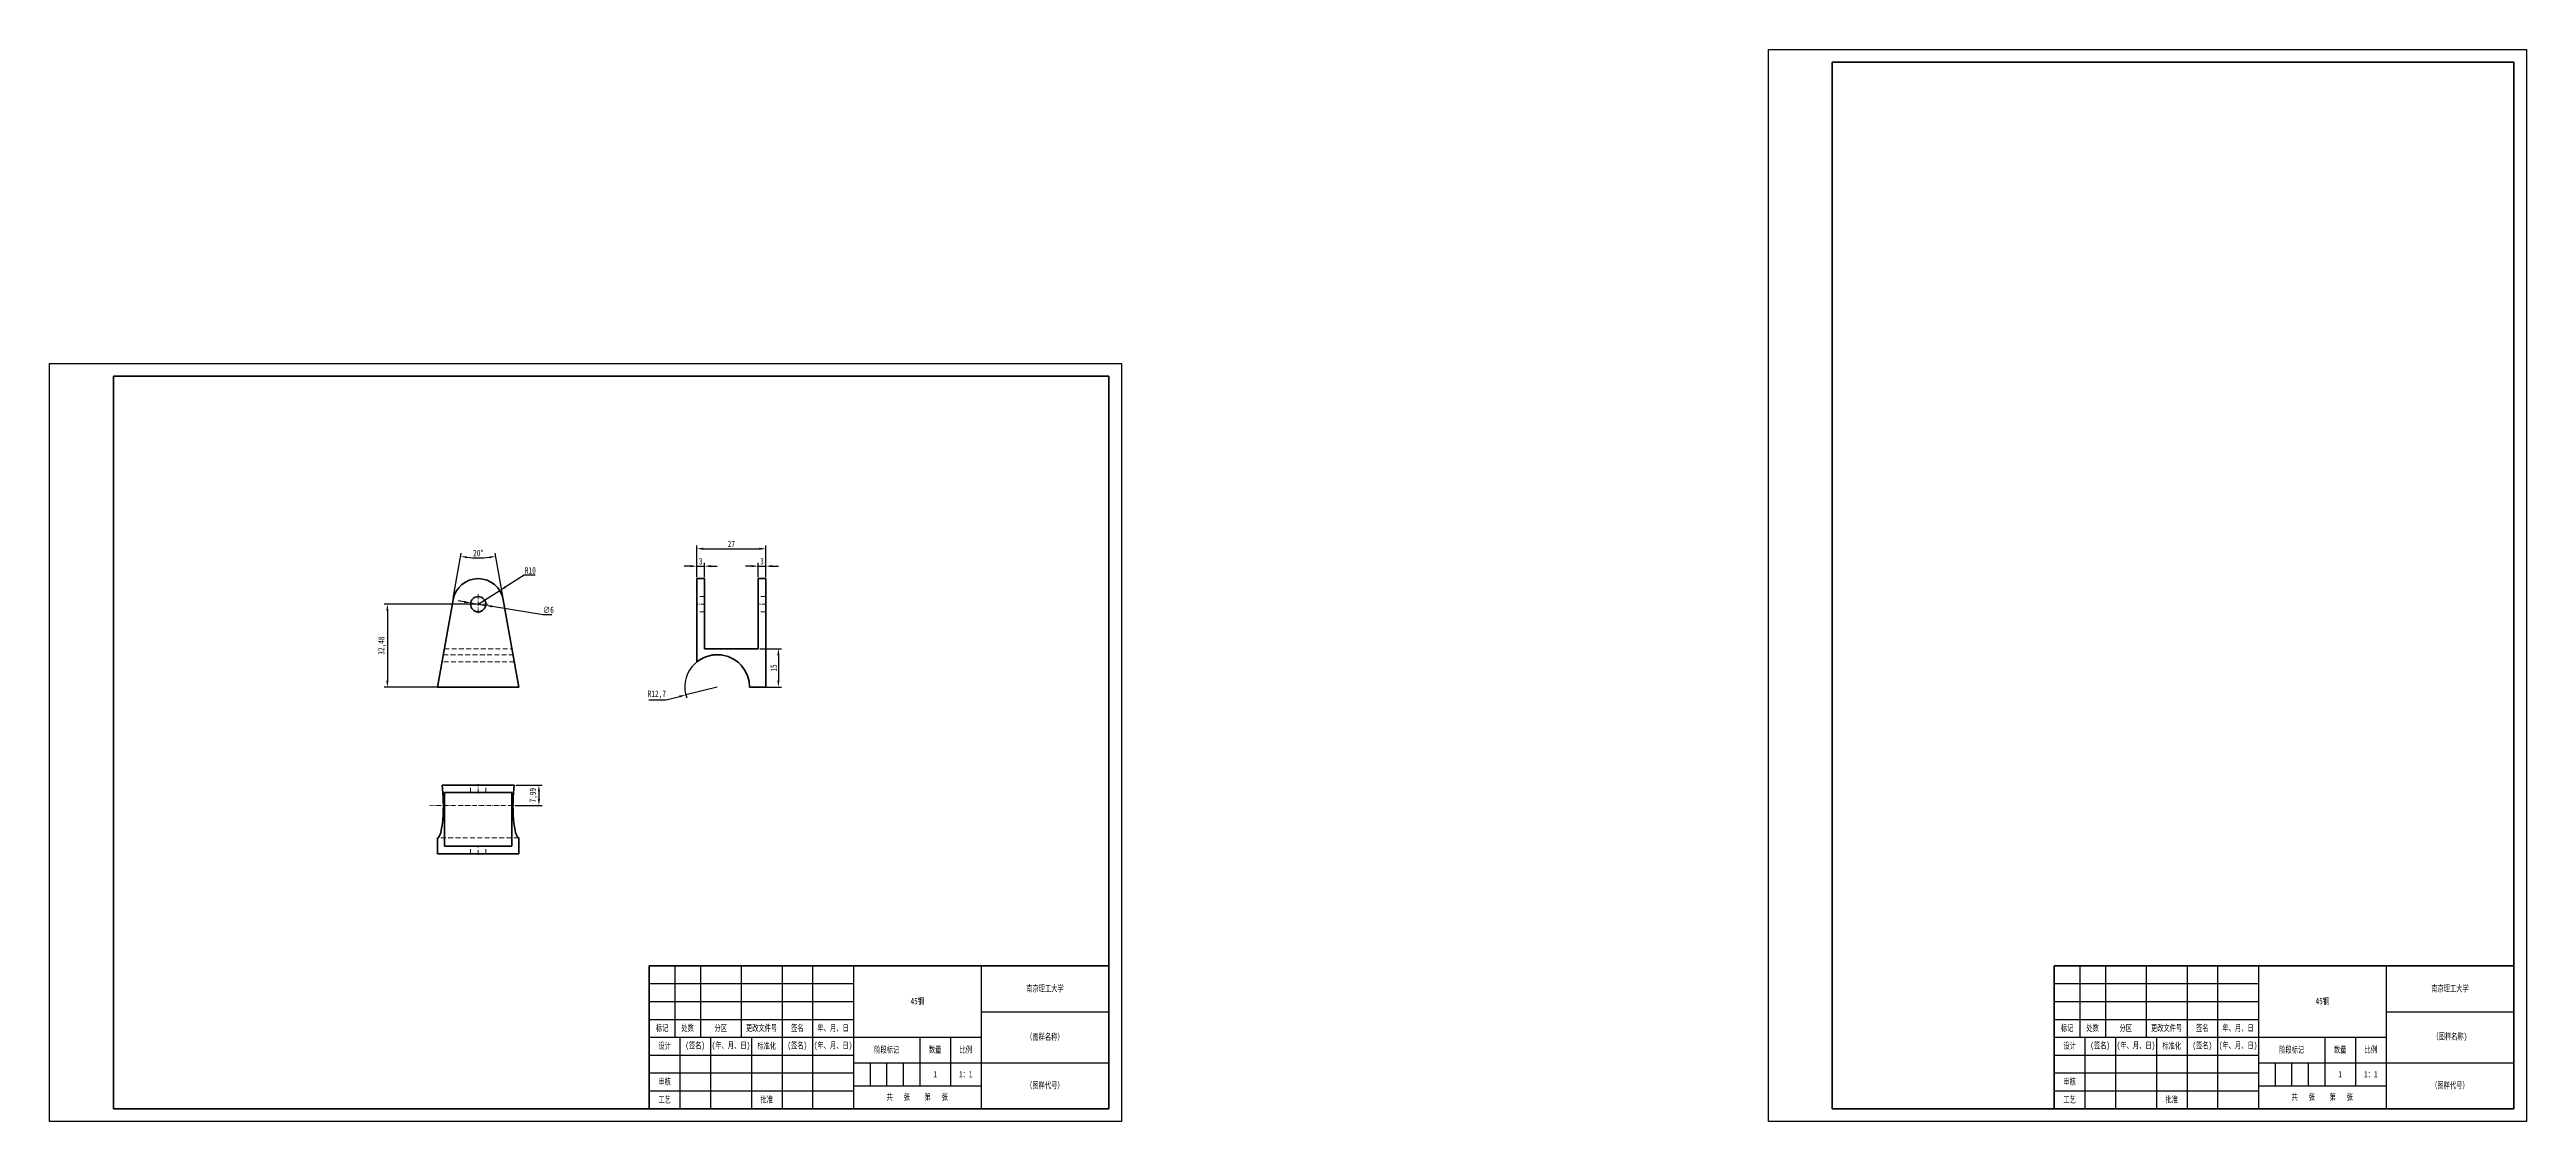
# Model space of a CAD drawing. Header units: millimetres. Extents: x 1050 to 2021, y 766 to 1186.
import ezdxf

# ---------------------------------------------------------------- set-up
doc = ezdxf.new("R2010")
doc.units = ezdxf.units.MM
doc.header["$LTSCALE"] = 0.3
for name, pattern in [('CENTER', [50.8, 31.75, -6.35, 6.35, -6.35]), ('DASHDOT', [18.5, 12, -3, 0.5, -3]), ('DASHED', [19.05, 12.7, -6.35])]:
    doc.linetypes.add(name, pattern=pattern)
for name, color, linetype, lineweight in [('尺寸线', 3, 'Continuous', 25), ('粗实线', 7, 'Continuous', 50), ('细实线', 7, 'Continuous', 25), ('细文本', 7, 'Continuous', 25), ('细点画线', 1, 'CENTER', 25), ('虚线', 2, 'DASHED', 25)]:
    doc.layers.add(name, color=color, linetype=linetype, lineweight=lineweight)
doc.styles.add('NUT Standard', font='simfang.ttf', dxfattribs={"width": 0.7, "height": 2.5})
doc.dimstyles.new('NUT Standard', dxfattribs={"dimtxt": 2.5, "dimasz": 2.5, "dimexe": 1.25, "dimexo": 0.625, "dimtad": 1, "dimtoh": 1, "dimtxsty": 'NUT Standard', "dimcen": 2.5, "dimadec": 0, "dimazin": 0, "dimtfac": 1, "dimtmove": 0, "dimatfit": 3, "dimfxl": 1, "dimarcsym": 0})

# ---------------------------------------------------------------- blocks, each defined once
blk = doc.blocks.new('*D6')
at = {"layer": 'Defpoints', "color": 0, "transparency": 16777216}
for p in [(1215.03, 968.78), (1220.95, 967.82)]:
    blk.add_point(p, dxfattribs=at)
at = {"layer": '尺寸线', "color": 0, "lineweight": -2, "transparency": 16777216}
for p, q in [((1212.56, 969.18), (1210.09, 969.58)), ((1215.03, 968.78), (1220.95, 967.82)), ((1243.52, 964.18), (1223.42, 967.43)), ((1246.87, 964.18), (1243.52, 964.18))]:
    blk.add_line(p, q, dxfattribs=at)
at = {"layer": '尺寸线', "color": 0, "transparency": 16777216}
for points in [[(1212.63, 969.59), (1212.49, 968.77), (1215.03, 968.78)], [(1223.49, 967.84), (1223.35, 967.01), (1220.95, 967.82)]]:
    blk.add_solid(points, dxfattribs=at)
at = {"layer": '尺寸线', "color": 0, "transparency": 16777216, "insert": (1245.51, 966.07), "char_height": 2.5, "attachment_point": 5, "style": 'NUT Standard'}
blk.add_mtext('∅6', dxfattribs=at)
blk = doc.blocks.new('*D8')
at = {"layer": 'Defpoints', "color": 0, "transparency": 16777216}
for p in [(1217.99, 968.3), (1182.41, 935.82), (1217.99, 935.82)]:
    blk.add_point(p, dxfattribs=at)
at = {"layer": '尺寸线', "color": 0, "lineweight": -2, "transparency": 16777216}
for p, q in [((1217.37, 968.3), (1181.16, 968.3)), ((1182.41, 965.8), (1182.41, 938.32)), ((1217.37, 935.82), (1181.16, 935.82))]:
    blk.add_line(p, q, dxfattribs=at)
at = {"layer": '尺寸线', "color": 0, "transparency": 16777216}
for points in [[(1181.99, 965.8), (1182.83, 965.8), (1182.41, 968.3)], [(1181.99, 938.32), (1182.83, 938.32), (1182.41, 935.82)]]:
    blk.add_solid(points, dxfattribs=at)
at = {"layer": '尺寸线', "color": 0, "transparency": 16777216, "insert": (1180.34, 952.06), "char_height": 2.5, "attachment_point": 5, "rotation": 90, "style": 'NUT Standard'}
blk.add_mtext('32,48', dxfattribs=at)
blk = doc.blocks.new('*D9')
at = {"layer": 'Defpoints', "color": 0, "transparency": 16777216}
for p in [(1299.34, 932.75), (1311.66, 935.82)]:
    blk.add_point(p, dxfattribs=at)
at = {"layer": '尺寸线', "color": 0, "lineweight": -2, "transparency": 16777216}
for p, q in [((1291.68, 930.84), (1296.91, 932.14)), ((1311.66, 935.82), (1299.34, 932.75)), ((1284.89, 930.84), (1291.68, 930.84))]:
    blk.add_line(p, q, dxfattribs=at)
blk.add_arc((1311.66, 935.82), 12.7, 83.17184, 199.64169, dxfattribs=at)
at = {"layer": '尺寸线', "color": 0, "transparency": 16777216}
blk.add_solid([(1296.81, 932.54), (1297.01, 931.74), (1299.34, 932.75)], dxfattribs=at)
at = {"layer": '尺寸线', "color": 0, "transparency": 16777216, "insert": (1287.97, 932.91), "char_height": 2.5, "attachment_point": 5, "style": 'NUT Standard'}
blk.add_mtext('R12,7', dxfattribs=at)
blk = doc.blocks.new('*D10')
at = {"layer": 'Defpoints', "color": 0, "transparency": 16777216}
for p in [(1232.13, 897.45), (1232.13, 889.46), (1241.78, 889.46)]:
    blk.add_point(p, dxfattribs=at)
at = {"layer": '尺寸线', "color": 0, "lineweight": -2, "transparency": 16777216}
for p, q in [((1232.76, 897.45), (1243.03, 897.45)), ((1241.78, 894.95), (1241.78, 891.96)), ((1232.75, 889.46), (1243.03, 889.46))]:
    blk.add_line(p, q, dxfattribs=at)
at = {"layer": '尺寸线', "color": 0, "transparency": 16777216}
for points in [[(1241.36, 894.95), (1242.19, 894.95), (1241.78, 897.45)], [(1241.36, 891.96), (1242.19, 891.96), (1241.78, 889.46)]]:
    blk.add_solid(points, dxfattribs=at)
at = {"layer": '尺寸线', "color": 0, "transparency": 16777216, "insert": (1239.71, 893.45), "char_height": 2.5, "attachment_point": 5, "rotation": 90, "style": 'NUT Standard'}
blk.add_mtext('7,99', dxfattribs=at)
blk = doc.blocks.new('*D12')
at = {"layer": 'Defpoints', "color": 0, "transparency": 16777216}
for p in [(1306.69, 983.2), (1303.69, 978.3), (1306.69, 978.3)]:
    blk.add_point(p, dxfattribs=at)
at = {"layer": '尺寸线', "color": 0, "lineweight": -2, "transparency": 16777216}
for p, q in [((1301.19, 983.2), (1298.69, 983.2)), ((1303.69, 978.92), (1303.69, 984.45)), ((1303.69, 983.2), (1306.69, 983.2)), ((1306.69, 978.92), (1306.69, 984.45)), ((1309.19, 983.2), (1311.69, 983.2))]:
    blk.add_line(p, q, dxfattribs=at)
at = {"layer": '尺寸线', "color": 0, "transparency": 16777216}
for points in [[(1301.19, 983.62), (1301.19, 982.78), (1303.69, 983.2)], [(1309.19, 983.62), (1309.19, 982.78), (1306.69, 983.2)]]:
    blk.add_solid(points, dxfattribs=at)
at = {"layer": '尺寸线', "color": 0, "transparency": 16777216, "insert": (1305.19, 985.09), "char_height": 2.5, "attachment_point": 5, "style": 'NUT Standard'}
blk.add_mtext('3', dxfattribs=at)
blk = doc.blocks.new('*D13')
at = {"layer": 'Defpoints', "color": 0, "transparency": 16777216}
for p in [(1327.69, 950.82), (1327.69, 935.82), (1335.62, 935.82)]:
    blk.add_point(p, dxfattribs=at)
at = {"layer": '尺寸线', "color": 0, "lineweight": -2, "transparency": 16777216}
for p, q in [((1328.31, 950.82), (1336.87, 950.82)), ((1335.62, 948.32), (1335.62, 938.32)), ((1328.31, 935.82), (1336.87, 935.82))]:
    blk.add_line(p, q, dxfattribs=at)
at = {"layer": '尺寸线', "color": 0, "transparency": 16777216}
for points in [[(1335.2, 948.32), (1336.04, 948.32), (1335.62, 950.82)], [(1335.2, 938.32), (1336.04, 938.32), (1335.62, 935.82)]]:
    blk.add_solid(points, dxfattribs=at)
at = {"layer": '尺寸线', "color": 0, "transparency": 16777216, "insert": (1333.73, 943.32), "char_height": 2.5, "attachment_point": 5, "rotation": 90, "style": 'NUT Standard'}
blk.add_mtext('15', dxfattribs=at)
blk = doc.blocks.new('*D14')
at = {"layer": 'Defpoints', "color": 0, "transparency": 16777216}
for p in [(1215.7, 986.49), (1208.14, 970.04), (1227.84, 970.04), (1202.11, 935.82), (1233.87, 935.82)]:
    blk.add_point(p, dxfattribs=at)
at = {"layer": '尺寸线', "color": 0, "lineweight": -2, "transparency": 16777216}
for p, q in [((1208.25, 970.65), (1211.36, 988.26)), ((1227.73, 970.65), (1224.63, 988.26))]:
    blk.add_line(p, q, dxfattribs=at)
blk.add_arc((1217.99, 1025.89), 39.46, 263.63039, 276.36942, dxfattribs=at)
at = {"layer": '尺寸线', "color": 0, "transparency": 16777216}
for points in [[(1213.55, 986.26), (1213.67, 987.08), (1211.14, 987.03)], [(1222.31, 987.08), (1222.43, 986.26), (1224.84, 987.03)]]:
    blk.add_solid(points, dxfattribs=at)
at = {"layer": '尺寸线', "color": 0, "transparency": 16777216, "insert": (1217.99, 988.32), "char_height": 2.5, "attachment_point": 5, "rotation": 359.9999, "style": 'NUT Standard'}
blk.add_mtext('20°', dxfattribs=at)
blk = doc.blocks.new('*D15')
at = {"layer": 'Defpoints', "color": 0, "transparency": 16777216}
for p in [(1330.69, 983.2), (1327.69, 978.3), (1330.69, 978.3)]:
    blk.add_point(p, dxfattribs=at)
at = {"layer": '尺寸线', "color": 0, "lineweight": -2, "transparency": 16777216}
for p, q in [((1325.19, 983.2), (1322.69, 983.2)), ((1327.69, 978.92), (1327.69, 984.45)), ((1327.69, 983.2), (1330.69, 983.2)), ((1330.69, 978.92), (1330.69, 984.45)), ((1333.19, 983.2), (1335.69, 983.2))]:
    blk.add_line(p, q, dxfattribs=at)
at = {"layer": '尺寸线', "color": 0, "transparency": 16777216}
for points in [[(1325.19, 983.62), (1325.19, 982.78), (1327.69, 983.2)], [(1333.19, 983.62), (1333.19, 982.78), (1330.69, 983.2)]]:
    blk.add_solid(points, dxfattribs=at)
at = {"layer": '尺寸线', "color": 0, "transparency": 16777216, "insert": (1329.19, 985.09), "char_height": 2.5, "attachment_point": 5, "style": 'NUT Standard'}
blk.add_mtext('3', dxfattribs=at)
blk = doc.blocks.new('*D16')
at = {"layer": 'Defpoints', "color": 0, "transparency": 16777216}
for p in [(1330.69, 990.01), (1303.69, 978.3), (1330.69, 978.3)]:
    blk.add_point(p, dxfattribs=at)
at = {"layer": '尺寸线', "color": 0, "lineweight": -2, "transparency": 16777216}
for p, q in [((1303.69, 978.92), (1303.69, 991.26)), ((1306.19, 990.01), (1328.19, 990.01)), ((1330.69, 978.92), (1330.69, 991.26))]:
    blk.add_line(p, q, dxfattribs=at)
at = {"layer": '尺寸线', "color": 0, "transparency": 16777216}
for points in [[(1306.19, 990.43), (1306.19, 989.59), (1303.69, 990.01)], [(1328.19, 990.43), (1328.19, 989.59), (1330.69, 990.01)]]:
    blk.add_solid(points, dxfattribs=at)
at = {"layer": '尺寸线', "color": 0, "transparency": 16777216, "insert": (1317.19, 991.9), "char_height": 2.5, "attachment_point": 5, "style": 'NUT Standard'}
blk.add_mtext('27', dxfattribs=at)
blk = doc.blocks.new('*D17')
at = {"layer": 'Defpoints', "color": 0, "transparency": 16777216}
for p in [(1226.46, 973.63), (1217.99, 968.3)]:
    blk.add_point(p, dxfattribs=at)
at = {"layer": '尺寸线', "color": 0, "lineweight": -2, "transparency": 16777216}
for p, q in [((1217.99, 968.3), (1226.46, 973.63)), ((1236, 979.63), (1228.57, 974.96)), ((1240.26, 979.63), (1236, 979.63))]:
    blk.add_line(p, q, dxfattribs=at)
at = {"layer": '尺寸线', "color": 0, "transparency": 16777216}
blk.add_solid([(1228.35, 975.31), (1228.79, 974.6), (1226.46, 973.63)], dxfattribs=at)
at = {"layer": '尺寸线', "color": 0, "transparency": 16777216, "insert": (1238.44, 981.52), "char_height": 2.5, "attachment_point": 5, "style": 'NUT Standard'}
blk.add_mtext('R10', dxfattribs=at)

msp = doc.modelspace()

# ---------------------------------------------------------------- linework, layer by layer
for p, q in [((1723.555, 765.619), (1723.555, 1185.619)), ((1723.555, 1185.619), (2020.555, 1185.619)), ((2020.555, 1185.619), (2020.555, 765.619)), ((1050.042, 1062.619), (1470.042, 1062.619)), ((1050.042, 765.619), (1050.042, 1062.619)), ((1470.042, 1062.619), (1470.042, 765.619)), ((2015.555, 854.619), (2015.555, 770.619)), ((1470.042, 765.619), (1050.042, 765.619)), ((2020.555, 765.619), (1723.555, 765.619))]:
    msp.add_line(p, q)
at = {"color": 7, "linetype": 'DASHED', "lineweight": 13, "ltscale": 0.000455475}
msp.add_line((1303.689, 945.688), (1303.689, 945.706), dxfattribs=at)
at = {"color": 7, "linetype": 'DASHED', "lineweight": 13, "ltscale": 0.000544739}
msp.add_line((1311.656, 948.515), (1311.677, 948.515), dxfattribs=at)
at = {"color": 7, "linetype": 'DASHED', "lineweight": 13, "ltscale": 0.000546265}
msp.add_line((1313.806, 948.336), (1313.784, 948.336), dxfattribs=at)
at = {"color": 7, "linetype": 'DASHED', "lineweight": 13}
for centre, radius, start, end in [((1311.677, 935.816), 12.699, 80.349936, 128.980077), ((1311.677, 935.813), 12.702, 0.010059, 80.350776)]:
    msp.add_arc(centre, radius, start, end, dxfattribs=at)
at = {"color": 7, "lineweight": 35}
msp.add_arc((1311.656, 935.814), 12.701, 80.352558, 128.845235, dxfattribs=at)
at = {"layer": '粗实线'}
for p, q in [((1748.555, 770.619), (1748.555, 1180.619)), ((1748.555, 1180.619), (2015.555, 1180.619)), ((2015.555, 1180.619), (2015.555, 770.619)), ((1075.042, 770.619), (1075.042, 1057.619)), ((1075.042, 1057.619), (1465.042, 1057.619)), ((1465.042, 1057.619), (1465.042, 770.619)), ((1285.042, 826.619), (1465.042, 826.619)), ((1285.042, 770.619), (1285.042, 826.619)), ((1835.555, 826.619), (2015.555, 826.619)), ((1835.555, 770.619), (1835.555, 826.619)), ((1465.042, 770.619), (1075.042, 770.619)), ((1285.042, 770.619), (1465.042, 770.619)), ((2015.555, 770.619), (1748.555, 770.619))]:
    msp.add_line(p, q, dxfattribs=at)
at = {"layer": '粗实线', "color": 7, "lineweight": 35}
for p, q in [((1303.689, 978.299), (1303.689, 970.035)), ((1306.689, 978.299), (1303.689, 978.299)), ((1306.689, 978.299), (1306.689, 970.035)), ((1327.689, 978.299), (1327.689, 970.035)), ((1330.689, 978.299), (1327.689, 978.299)), ((1330.689, 978.299), (1330.689, 970.035)), ((1202.108, 935.817), (1208.142, 970.038)), ((1227.839, 970.038), (1233.872, 935.817)), ((1303.689, 945.706), (1303.689, 970.035)), ((1306.689, 950.815), (1306.689, 970.035)), ((1327.689, 950.815), (1327.689, 970.035)), ((1330.689, 935.815), (1330.689, 970.035)), ((1306.689, 950.815), (1327.689, 950.815)), ((1233.872, 935.817), (1202.108, 935.817)), ((1330.689, 935.815), (1324.354, 935.815)), ((1203.853, 897.447), (1208.142, 897.447)), ((1204.753, 894.447), (1208.142, 894.447)), ((1204.753, 894.447), (1204.753, 873.447)), ((1227.839, 897.447), (1208.142, 897.447)), ((1227.839, 894.447), (1208.142, 894.447)), ((1227.839, 897.447), (1232.132, 897.447)), ((1227.839, 894.447), (1231.228, 894.447)), ((1231.228, 894.447), (1231.228, 873.447)), ((1202.108, 870.447), (1202.108, 876.783)), ((1233.873, 870.447), (1233.873, 876.757)), ((1202.108, 870.447), (1208.142, 870.447)), ((1204.753, 873.447), (1208.142, 873.447)), ((1227.839, 873.447), (1208.142, 873.447)), ((1227.839, 870.447), (1208.142, 870.447)), ((1227.839, 873.447), (1231.228, 873.447)), ((1227.839, 870.447), (1233.873, 870.447))]:
    msp.add_line(p, q, dxfattribs=at)
msp.add_circle((1217.99, 968.301), 3, dxfattribs=at)
for centre, radius, start, end in [((1217.99, 968.301), 10, 10.000001, 169.999993), ((1311.656, 935.817), 12.698, 359.98997, 80.351664)]:
    msp.add_arc(centre, radius, start, end, dxfattribs=at)
for centre, start_param, end_param in [((1202.108, 889.483), 6.2830437, 8.5317539), ((1233.873, 889.458), 4.0319528, 6.2829475)]:
    msp.add_ellipse(centre, major_axis=(0, -12.7), ratio=0.1763269, start_param=start_param, end_param=end_param, dxfattribs=at)
at = {"layer": '细实线'}
for p, q in [((1295.042, 826.619), (1295.042, 798.619)), ((1305.042, 826.619), (1305.042, 798.619)), ((1321.042, 826.619), (1321.042, 798.619)), ((1337.042, 826.619), (1337.042, 798.619)), ((1349.042, 826.619), (1349.042, 798.619)), ((1365.042, 826.619), (1365.042, 770.619)), ((1415.042, 826.619), (1415.042, 770.619)), ((1845.555, 826.619), (1845.555, 798.619)), ((1855.555, 826.619), (1855.555, 798.619)), ((1871.555, 826.619), (1871.555, 798.619)), ((1887.555, 826.619), (1887.555, 798.619)), ((1899.555, 826.619), (1899.555, 798.619)), ((1915.555, 826.619), (1915.555, 770.619)), ((1965.555, 826.619), (1965.555, 770.619)), ((1285.042, 819.619), (1365.042, 819.619)), ((1835.555, 819.619), (1915.555, 819.619)), ((1285.042, 812.619), (1365.042, 812.619)), ((1285.042, 805.619), (1365.042, 805.619)), ((1415.042, 808.619), (1465.042, 808.619)), ((1835.555, 812.619), (1915.555, 812.619)), ((1835.555, 805.619), (1915.555, 805.619)), ((1965.555, 808.619), (2015.555, 808.619)), ((1285.042, 798.619), (1415.042, 798.619)), ((1297.042, 798.619), (1297.042, 770.619)), ((1309.042, 798.619), (1309.042, 770.619)), ((1325.042, 798.619), (1325.042, 770.619)), ((1337.042, 798.619), (1337.042, 770.619)), ((1349.042, 798.619), (1349.042, 770.619)), ((1391.042, 798.619), (1391.042, 779.619)), ((1403.042, 798.619), (1403.042, 779.619)), ((1835.555, 798.619), (1965.555, 798.619)), ((1847.555, 798.619), (1847.555, 770.619)), ((1859.555, 798.619), (1859.555, 770.619)), ((1875.555, 798.619), (1875.555, 770.619)), ((1887.555, 798.619), (1887.555, 770.619)), ((1899.555, 798.619), (1899.555, 770.619)), ((1941.555, 798.619), (1941.555, 779.619)), ((1953.555, 798.619), (1953.555, 779.619)), ((1285.042, 791.619), (1365.042, 791.619)), ((1365.042, 788.619), (1465.042, 788.619)), ((1371.542, 788.619), (1371.542, 779.619)), ((1378.042, 788.619), (1378.042, 779.619)), ((1384.542, 788.619), (1384.542, 779.619)), ((1835.555, 791.619), (1915.555, 791.619)), ((1915.555, 788.619), (2015.555, 788.619)), ((1922.055, 788.619), (1922.055, 779.619)), ((1928.555, 788.619), (1928.555, 779.619)), ((1935.055, 788.619), (1935.055, 779.619)), ((1285.042, 784.619), (1365.042, 784.619)), ((1285.042, 777.619), (1365.042, 777.619)), ((1365.042, 779.619), (1415.042, 779.619)), ((1835.555, 784.619), (1915.555, 784.619)), ((1835.555, 777.619), (1915.555, 777.619)), ((1915.555, 779.619), (1965.555, 779.619))]:
    msp.add_line(p, q, dxfattribs=at)
at = {"layer": '细点画线', "linetype": 'DASHDOT', "lineweight": 13, "ltscale": 0.5}
for p, q in [((1217.99, 972.201), (1217.99, 964.401)), ((1221.89, 968.301), (1214.09, 968.301)), ((1306.989, 968.299), (1303.389, 968.299)), ((1330.989, 968.299), (1327.389, 968.299)), ((1217.991, 894.147), (1217.991, 897.747)), ((1198.924, 889.485), (1237.061, 889.455)), ((1217.991, 870.147), (1217.991, 873.747))]:
    msp.add_line(p, q, dxfattribs=at)
at = {"layer": '虚线', "linetype": 'DASHED', "lineweight": 13, "ltscale": 0.5}
for p, q in [((1306.689, 971.299), (1303.689, 971.299)), ((1330.689, 971.299), (1327.689, 971.299)), ((1306.689, 965.299), (1303.689, 965.299)), ((1330.689, 965.299), (1327.689, 965.299)), ((1232.132, 945.69), (1203.852, 945.708)), ((1204.348, 948.517), (1231.633, 948.517)), ((1204.753, 950.817), (1231.228, 950.817)), ((1214.991, 894.447), (1214.991, 897.447)), ((1220.991, 894.447), (1220.991, 897.447)), ((1233.873, 876.757), (1202.108, 876.783)), ((1214.991, 870.447), (1214.991, 873.447)), ((1220.991, 870.447), (1220.991, 873.447))]:
    msp.add_line(p, q, dxfattribs=at)

# ---------------------------------------------------------------- texts
at = {"layer": '粗实线', "char_height": 2.5, "attachment_point": 5, "style": 'NUT Standard'}
for s, insert in [('\\pxqc;{\\fFangSong|b0|i0|c134|p49;1}', (1397.042, 784.119)), ('\\pxqc;{\\fFangSong|b0|i0|c134|p49;1：1}', (1409.042, 784.119)), ('\\pxqc;{\\fFangSong|b0|i0|c134|p49;1}', (1947.555, 784.119)), ('\\pxqc;{\\fFangSong|b0|i0|c134|p49;1：1}', (1959.555, 784.119))]:
    msp.add_mtext_dynamic_manual_height_columns(s, width=12, gutter_width=12.5, heights=[0], dxfattribs=dict(at, insert=insert))
at = {"layer": '粗实线', "char_height": 2.5, "width": 12, "attachment_point": 5, "style": 'NUT Standard'}
for s, insert in [('工艺', (1841.555, 774.119)), ('批准', (1881.555, 774.119))]:
    msp.add_mtext(s, dxfattribs=dict(at, insert=insert))
at = {"layer": '细文本', "char_height": 2.5, "attachment_point": 5, "style": 'NUT Standard'}
for s, insert, width in [('{\\fFangSong|b0|i0|c134|p49;南京理工大学}', (1440.042, 817.619), 50), ('{\\fFangSong|b0|i0|c134|p49;南京理工大学}', (1990.555, 817.619), 50), ('45钢', (1390.042, 812.619), 50), ('45钢', (1940.555, 812.619), 50), ('标记', (1290.042, 802.119), 10), ('设计', (1291.042, 795.119), 12), ('处数', (1300.042, 802.119), 10), ('(签名)', (1303.042, 795.119), 12), ('(年、月、日)', (1317.042, 795.119), 16), ('分区', (1313.042, 802.119), 16), ('更改文件号', (1329.042, 802.119), 16), ('标准化', (1331.042, 795.119), 12), ('(签名)', (1343.042, 795.119), 12), ('签名', (1343.042, 802.119), 12), ('(年、月、日)', (1357.042, 795.119), 16), ('年、月、日', (1357.042, 802.119), 16), ('（图样名称）', (1440.042, 798.619), 50), ('标记', (1840.555, 802.119), 10), ('设计', (1841.555, 795.119), 12), ('处数', (1850.555, 802.119), 10), ('(签名)', (1853.555, 795.119), 12), ('(年、月、日)', (1867.555, 795.119), 16), ('分区', (1863.555, 802.119), 16), ('更改文件号', (1879.555, 802.119), 16), ('标准化', (1881.555, 795.119), 12), ('(签名)', (1893.555, 795.119), 12), ('签名', (1893.555, 802.119), 12), ('(年、月、日)', (1907.555, 795.119), 16), ('年、月、日', (1907.555, 802.119), 16), ('（图样名称)', (1990.555, 798.619), 50), ('阶段标记', (1378.042, 793.619), 26), ('数量', (1397.042, 793.619), 12), ('比例', (1409.042, 793.619), 12), ('阶段标记', (1928.555, 793.619), 26), ('数量', (1947.555, 793.619), 12), ('比例', (1959.555, 793.619), 12), ('审核', (1291.042, 781.119), 12), ('共   张    第   张', (1390.042, 775.119), 50), ('（图样代号）', (1440.042, 779.619), 50), ('审核', (1841.555, 781.119), 12), ('共   张    第   张', (1940.555, 775.119), 50), ('（图样代号）', (1990.555, 779.619), 50), ('工艺', (1291.042, 774.119), 12), ('批准', (1331.042, 774.119), 12)]:
    msp.add_mtext(s, dxfattribs=dict(at, insert=insert, width=width))

# ---------------------------------------------------------------- dimensions: what is measured, and where the dimension line sits
at = {"layer": '尺寸线'}
dim = msp.add_angular_dim_2l(base=(1215.696, 986.495), line1=((1202.108, 935.817), (1208.142, 970.038)), line2=((1227.839, 970.038), (1233.872, 935.817)), dimstyle='NUT Standard', dxfattribs=at)
dim.commit()
dim.dimension.update_dxf_attribs({"geometry": '*D14', "text_midpoint": (1217.99, 988.317)})
for base, p1, p2, picture, middle in [((1330.689, 990.01), (1303.689, 978.299), (1330.689, 978.299), '*D16', (1317.189, 991.899)), ((1306.689, 983.201), (1303.689, 978.299), (1306.689, 978.299), '*D12', (1305.189, 985.091)), ((1330.689, 983.201), (1327.689, 978.299), (1330.689, 978.299), '*D15', (1329.189, 985.091))]:
    dim = msp.add_linear_dim(base=base, p1=p1, p2=p2, dimstyle='NUT Standard', dxfattribs=at)
    dim.commit()
    dim.dimension.update_dxf_attribs({"geometry": picture, "text_midpoint": middle})
dim = msp.add_radius_dim(center=(1217.99, 968.301), mpoint=(1226.455, 973.626), dimstyle='NUT Standard', dxfattribs=at)
dim.commit()
dim.dimension.update_dxf_attribs({"geometry": '*D17', "text_midpoint": (1238.442, 979.631), "dimtype": 164})
for base, p1, p2, picture, middle in [((1182.41, 935.817), (1217.99, 968.301), (1217.99, 935.817), '*D8', (1180.342, 952.059)), ((1335.619, 935.815), (1327.689, 950.815), (1327.689, 935.815), '*D13', (1333.73, 943.315)), ((1241.775, 889.459), (1232.132, 897.448), (1232.125, 889.459), '*D10', (1239.707, 893.453))]:
    dim = msp.add_linear_dim(base=base, p1=p1, p2=p2, angle=90, dimstyle='NUT Standard', dxfattribs=at)
    dim.commit()
    dim.dimension.update_dxf_attribs({"geometry": picture, "text_midpoint": middle})
dim = msp.add_diameter_dim_2p(p1=(1215.029, 968.779), p2=(1220.952, 967.824), dimstyle='NUT Standard', dxfattribs=at)
dim.commit()
dim.dimension.update_dxf_attribs({"geometry": '*D6', "text_midpoint": (1243.522, 964.183), "dimtype": 163})
dim = msp.add_radius_dim(center=(1311.656, 935.817), mpoint=(1299.335, 932.745), dimstyle='NUT Standard', dxfattribs=at)
dim.commit()
dim.dimension.update_dxf_attribs({"geometry": '*D9', "text_midpoint": (1287.974, 932.905)})

doc.saveas('drawing.dxf')
